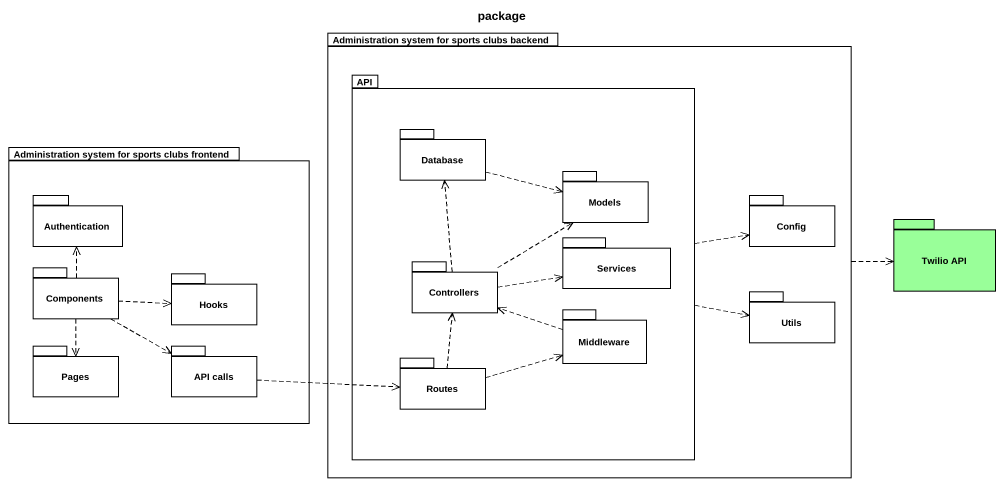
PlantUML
@startuml
title package
package "Administration system for sports clubs backend" as Administration_system_for {
  package API {
    package "Database" as Database_ {
    }
    package Models {
    }
    package Controllers {
    }
    package Services {
    }
    package Middleware {
    }
    package Routes {
    }
  }
  package Config {
  }
  package Utils {
  }
}
package "Administration system for sports clubs frontend" as Administration_system_for_2 {
  package Authentication {
  }
  package Components {
  }
  package Hooks {
  }
  package Pages {
  }
  package "API calls" as API_calls {
  }
}
package "Twilio API" as Twilio_API #99FF99 {
}
Administration_system_for .right.> Twilio_API
API .right.> Config
API .right.> Utils
Database_ .right.> Models
Controllers .up.> Database_
Controllers .up.> Models
Controllers .right.> Services
Components .up.> Authentication
Components .right.> Hooks
Components ..> Pages
Components .right.> API_calls
Middleware .left.> Controllers
API_calls .right.> Routes
Routes .up.> Controllers
Routes .right.> Middleware
@enduml
